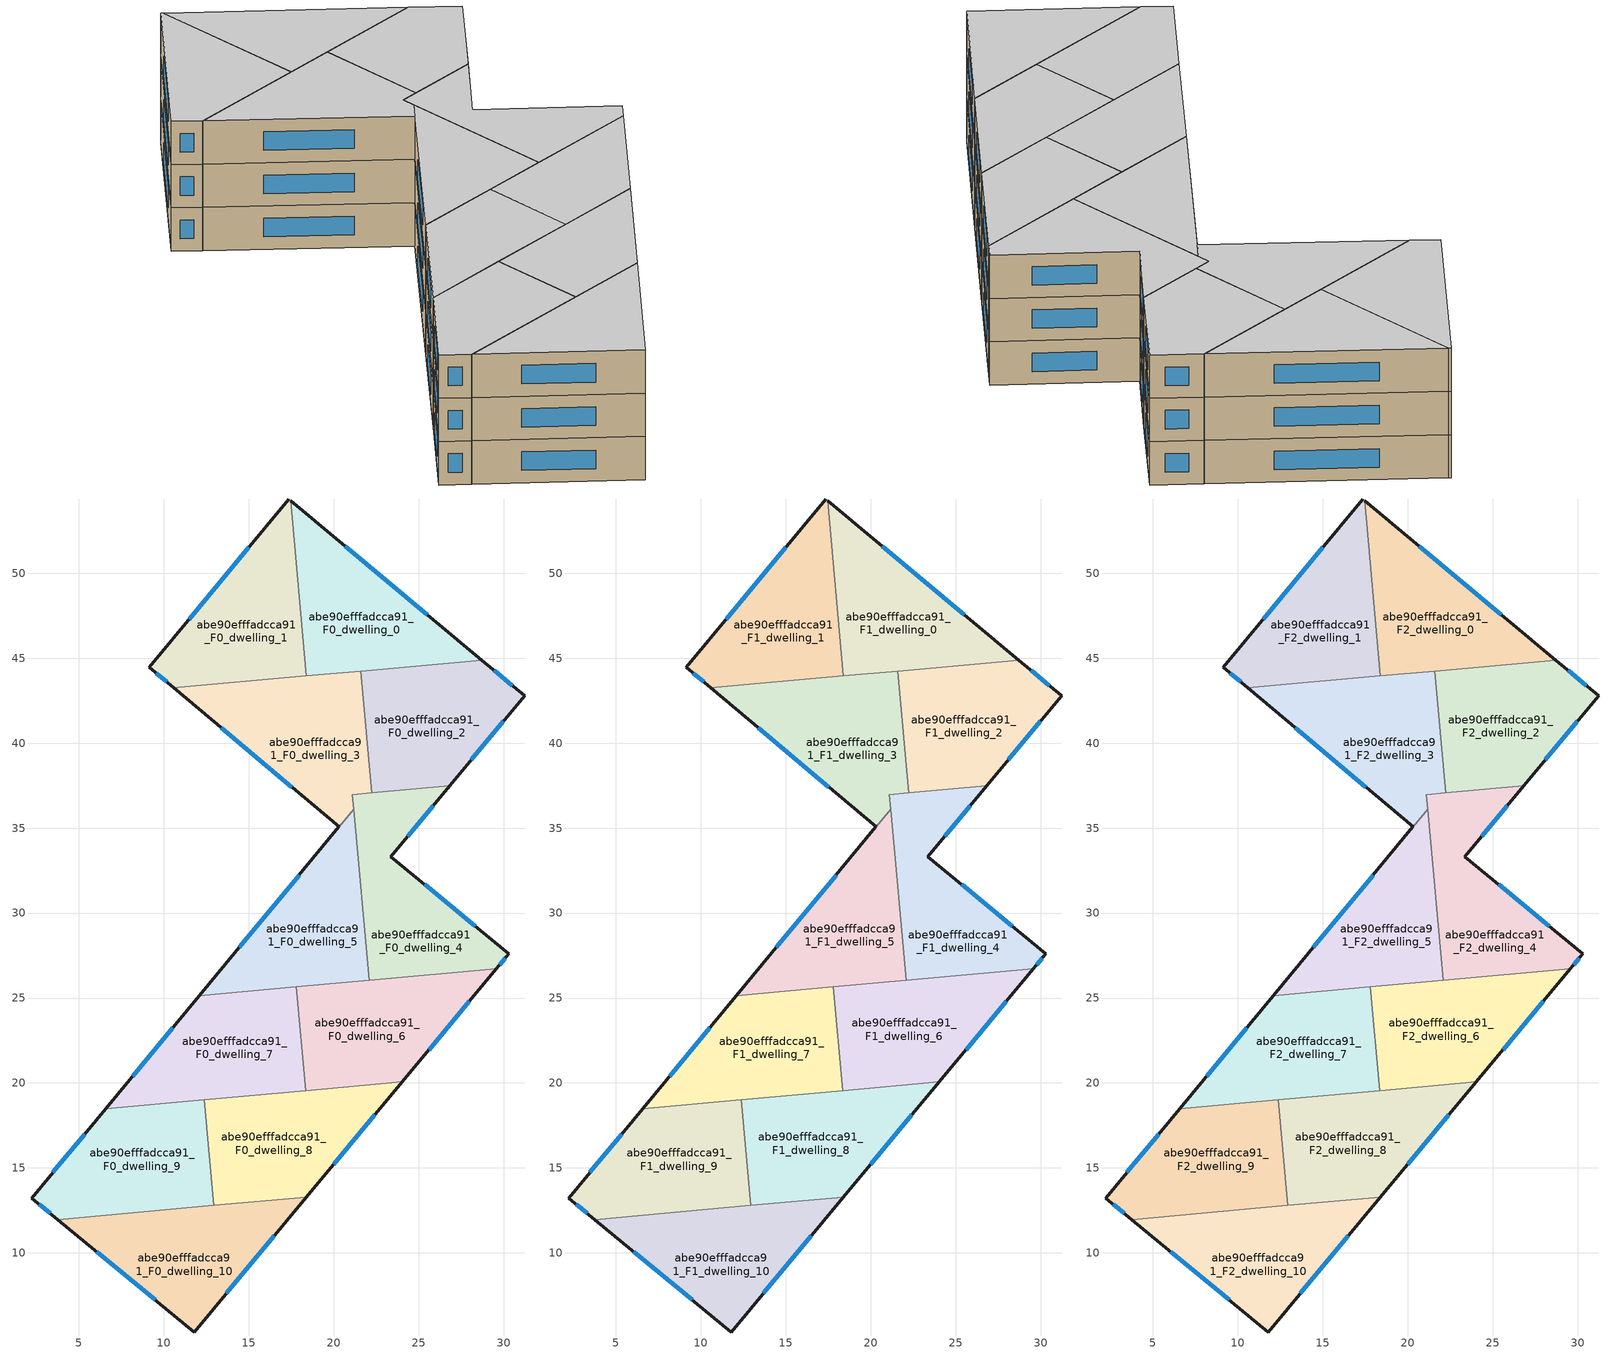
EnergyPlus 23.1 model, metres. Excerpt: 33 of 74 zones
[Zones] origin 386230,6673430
abe90efffadcca91_F0_dwelling_0
 floor ground (EU_floor_Construction): 28.72,44.89 18.39,43.96 17.46,54.28 z0
 wall outside (EU_wall_Construction): 28.72,44.89 17.46,54.28 z0:3
 wall to abe90efffadcca91_F0_dwelling_1 (EU_wall_Construction): 17.46,54.28 18.39,43.96 z0:3
 wall to abe90efffadcca91_F0_dwelling_2 (EU_wall_Construction): 21.58,44.25 28.72,44.89 z0:3
 wall to abe90efffadcca91_F0_dwelling_3 (EU_wall_Construction): 18.39,43.96 21.58,44.25 z0:3
 window (EU_Window_Construction): 25.5,47.57 20.68,51.6 z0.86:2.14
abe90efffadcca91_F0_dwelling_1
 floor ground (EU_floor_Construction): 17.46,54.28 18.39,43.96 10.6,43.25 9.15,44.47 17.35,54.37 z0
 wall outside (EU_wall_Construction): 17.35,54.37 9.15,44.47 10.6,43.25 z0:3
 wall adiabatic (EU_wall_Construction): 17.46,54.28 17.35,54.37 z0:3
 wall to abe90efffadcca91_F0_dwelling_3 (EU_wall_Construction): 10.6,43.25 18.39,43.96 z0:3
 window (EU_Window_Construction): 15,51.54 11.49,47.3 / 9.56,44.13 10.18,43.6 z0.86:2.14
abe90efffadcca91_F0_dwelling_10
 floor ground (EU_floor_Construction): 18.39,13.28 11.78,5.34 3.76,11.96 z0
 wall outside (EU_wall_Construction): 3.76,11.96 11.78,5.34 18.39,13.28 z0:3
 wall to abe90efffadcca91_F0_dwelling_9 (EU_wall_Construction): 12.93,12.79 3.76,11.96 z0:3
 wall to abe90efffadcca91_F0_dwelling_8 (EU_wall_Construction): 18.39,13.28 12.93,12.79 z0:3
 window (EU_Window_Construction): 13.67,7.61 16.5,11.01 / 6.05,10.07 9.49,7.23 z0.86:2.14
abe90efffadcca91_F0_dwelling_2
 floor ground (EU_floor_Construction): 31.24,42.79 26.84,37.5 22.23,37.08 21.58,44.25 28.72,44.89 z0
 wall outside (EU_wall_Construction): 26.84,37.5 31.24,42.79 28.72,44.89 z0:3
 wall to abe90efffadcca91_F0_dwelling_3 (EU_wall_Construction): 21.58,44.25 22.23,37.08 z0:3
 wall to abe90efffadcca91_F0_dwelling_4 (EU_wall_Construction): 22.23,37.08 26.84,37.5 z0:3
 window (EU_Window_Construction): 28.1,39.01 29.98,41.28 / 30.52,43.39 29.44,44.29 z0.86:2.14
abe90efffadcca91_F0_dwelling_3
 floor ground (EU_floor_Construction): 21.58,44.25 22.23,37.08 21.09,36.98 21.17,36.12 20.31,35.08 10.6,43.25 z0
 wall outside (EU_wall_Construction): 10.6,43.25 20.31,35.08 z0:3
 wall to abe90efffadcca91_F0_dwelling_5 (EU_wall_Construction): 20.31,35.08 21.17,36.12 21.09,36.98 z0:3
 wall to abe90efffadcca91_F0_dwelling_4 (EU_wall_Construction): 21.1,36.98 22.23,37.08 z0:3
 window (EU_Window_Construction): 13.37,40.92 17.54,37.42 z0.86:2.14
abe90efffadcca91_F0_dwelling_4
 floor ground (EU_floor_Construction): 26.84,37.5 23.37,33.32 30.3,27.6 29.57,26.72 22.08,26.04 21.1,36.98 z0
 wall outside (EU_wall_Construction): 29.57,26.72 30.3,27.6 23.37,33.32 26.84,37.5 z0:3
 wall to abe90efffadcca91_F0_dwelling_6 (EU_wall_Construction): 22.08,26.04 29.57,26.72 z0:3
 wall to abe90efffadcca91_F0_dwelling_5 (EU_wall_Construction): 21.1,36.98 21.17,36.11 22.08,26.04 z0:3
 window (EU_Window_Construction): 28.32,29.24 25.35,31.69 / 29.78,26.97 30.09,27.35 / 24.36,34.51 25.85,36.3 z0.86:2.14
abe90efffadcca91_F0_dwelling_5
 floor ground (EU_floor_Construction): 21.09,36.98 22.08,26.04 12.08,25.14 21.17,36.12 z0
 wall outside (EU_wall_Construction): 20.31,35.08 12.08,25.14 z0:3
 wall to abe90efffadcca91_F0_dwelling_7 (EU_wall_Construction): 12.08,25.14 17.79,25.65 z0:3
 wall to abe90efffadcca91_F0_dwelling_6 (EU_wall_Construction): 17.79,25.65 22.08,26.04 z0:3
 window (EU_Window_Construction): 17.96,32.24 14.43,27.98 z0.86:2.14
abe90efffadcca91_F0_dwelling_6
 floor ground (EU_floor_Construction): 29.57,26.72 24.03,20.07 18.34,19.55 17.79,25.65 z0
 wall outside (EU_wall_Construction): 24.03,20.07 29.57,26.72 z0:3
 wall to abe90efffadcca91_F0_dwelling_7 (EU_wall_Construction): 17.79,25.65 18.34,19.55 z0:3
 wall to abe90efffadcca91_F0_dwelling_8 (EU_wall_Construction): 18.34,19.55 24.03,20.07 z0:3
 window (EU_Window_Construction): 25.61,21.97 27.99,24.82 z0.86:2.14
abe90efffadcca91_F0_dwelling_7
 floor ground (EU_floor_Construction): 17.79,25.65 18.34,19.55 6.59,18.49 12.08,25.14 z0
 wall outside (EU_wall_Construction): 12.08,25.14 6.59,18.49 z0:3
 wall to abe90efffadcca91_F0_dwelling_9 (EU_wall_Construction): 6.59,18.49 12.37,19.01 z0:3
 wall to abe90efffadcca91_F0_dwelling_8 (EU_wall_Construction): 12.37,19.01 18.34,19.55 z0:3
 window (EU_Window_Construction): 10.51,23.24 8.16,20.39 z0.86:2.14
abe90efffadcca91_F0_dwelling_8
 floor ground (EU_floor_Construction): 24.03,20.07 18.39,13.28 12.93,12.79 12.37,19.01 z0
 wall outside (EU_wall_Construction): 18.39,13.28 24.03,20.07 z0:3
 wall to abe90efffadcca91_F0_dwelling_9 (EU_wall_Construction): 12.37,19.01 12.93,12.79 z0:3
 window (EU_Window_Construction): 20,15.22 22.42,18.13 z0.86:2.14
abe90efffadcca91_F0_dwelling_9
 floor ground (EU_floor_Construction): 12.37,19.01 12.93,12.79 3.76,11.96 2.23,13.23 6.59,18.49 z0
 wall outside (EU_wall_Construction): 6.59,18.49 2.23,13.23 3.76,11.96 z0:3
 window (EU_Window_Construction): 2.67,12.87 3.33,12.32 / 5.34,16.99 3.48,14.73 z0.86:2.14
abe90efffadcca91_F1_dwelling_0
 floor to abe90efffadcca91_F0_dwelling_0 (EU_floor_Construction): 28.72,44.89 18.39,43.96 17.46,54.28 z3
 wall outside (EU_wall_Construction): 28.72,44.89 17.46,54.28 z3:6
 wall to abe90efffadcca91_F1_dwelling_1 (EU_wall_Construction): 17.46,54.28 18.39,43.96 z3:6
 wall to abe90efffadcca91_F1_dwelling_2 (EU_wall_Construction): 21.58,44.25 28.72,44.89 z3:6
 wall to abe90efffadcca91_F1_dwelling_3 (EU_wall_Construction): 18.39,43.96 21.58,44.25 z3:6
 window (EU_Window_Construction): 25.5,47.57 20.68,51.6 z3.86:5.14
abe90efffadcca91_F1_dwelling_1
 floor to abe90efffadcca91_F0_dwelling_1 (EU_floor_Construction): 17.46,54.28 18.39,43.96 10.6,43.25 9.15,44.47 17.35,54.37 z3
 wall outside (EU_wall_Construction): 17.35,54.37 9.15,44.47 10.6,43.25 z3:6
 wall adiabatic (EU_wall_Construction): 17.46,54.28 17.35,54.37 z3:6
 wall to abe90efffadcca91_F1_dwelling_3 (EU_wall_Construction): 10.6,43.25 18.39,43.96 z3:6
 window (EU_Window_Construction): 15,51.54 11.49,47.3 / 9.56,44.13 10.18,43.6 z3.86:5.14
abe90efffadcca91_F1_dwelling_10
 floor to abe90efffadcca91_F0_dwelling_10 (EU_floor_Construction): 18.39,13.28 11.78,5.34 3.76,11.96 z3
 wall outside (EU_wall_Construction): 3.76,11.96 11.78,5.34 18.39,13.28 z3:6
 wall to abe90efffadcca91_F1_dwelling_9 (EU_wall_Construction): 12.93,12.79 3.76,11.96 z3:6
 wall to abe90efffadcca91_F1_dwelling_8 (EU_wall_Construction): 18.39,13.28 12.93,12.79 z3:6
 window (EU_Window_Construction): 13.67,7.61 16.5,11.01 / 6.05,10.07 9.49,7.23 z3.86:5.14
abe90efffadcca91_F1_dwelling_2
 floor to abe90efffadcca91_F0_dwelling_2 (EU_floor_Construction): 31.24,42.79 26.84,37.5 22.23,37.08 21.58,44.25 28.72,44.89 z3
 wall outside (EU_wall_Construction): 26.84,37.5 31.24,42.79 28.72,44.89 z3:6
 wall to abe90efffadcca91_F1_dwelling_3 (EU_wall_Construction): 21.58,44.25 22.23,37.08 z3:6
 wall to abe90efffadcca91_F1_dwelling_4 (EU_wall_Construction): 22.23,37.08 26.84,37.5 z3:6
 window (EU_Window_Construction): 28.1,39.01 29.98,41.28 / 30.52,43.39 29.44,44.29 z3.86:5.14
abe90efffadcca91_F1_dwelling_3
 floor to abe90efffadcca91_F0_dwelling_3 (EU_floor_Construction): 21.58,44.25 22.23,37.08 21.09,36.98 21.17,36.12 20.31,35.08 10.6,43.25 z3
 wall outside (EU_wall_Construction): 10.6,43.25 20.31,35.08 z3:6
 wall to abe90efffadcca91_F1_dwelling_5 (EU_wall_Construction): 20.31,35.08 21.17,36.12 21.09,36.98 z3:6
 wall to abe90efffadcca91_F1_dwelling_4 (EU_wall_Construction): 21.1,36.98 22.23,37.08 z3:6
 window (EU_Window_Construction): 13.37,40.92 17.54,37.42 z3.86:5.14
abe90efffadcca91_F1_dwelling_4
 floor to abe90efffadcca91_F0_dwelling_4 (EU_floor_Construction): 26.84,37.5 23.37,33.32 30.3,27.6 29.57,26.72 22.08,26.04 21.1,36.98 z3
 wall outside (EU_wall_Construction): 29.57,26.72 30.3,27.6 23.37,33.32 26.84,37.5 z3:6
 wall to abe90efffadcca91_F1_dwelling_6 (EU_wall_Construction): 22.08,26.04 29.57,26.72 z3:6
 wall to abe90efffadcca91_F1_dwelling_5 (EU_wall_Construction): 21.1,36.98 21.17,36.11 22.08,26.04 z3:6
 window (EU_Window_Construction): 28.32,29.24 25.35,31.69 / 29.78,26.97 30.09,27.35 / 24.36,34.51 25.85,36.3 z3.86:5.14
abe90efffadcca91_F1_dwelling_5
 floor to abe90efffadcca91_F0_dwelling_5 (EU_floor_Construction): 21.09,36.98 22.08,26.04 12.08,25.14 21.17,36.12 z3
 wall outside (EU_wall_Construction): 20.31,35.08 12.08,25.14 z3:6
 wall to abe90efffadcca91_F1_dwelling_7 (EU_wall_Construction): 12.08,25.14 17.79,25.65 z3:6
 wall to abe90efffadcca91_F1_dwelling_6 (EU_wall_Construction): 17.79,25.65 22.08,26.04 z3:6
 window (EU_Window_Construction): 17.96,32.24 14.43,27.98 z3.86:5.14
abe90efffadcca91_F1_dwelling_6
 floor to abe90efffadcca91_F0_dwelling_6 (EU_floor_Construction): 29.57,26.72 24.03,20.07 18.34,19.55 17.79,25.65 z3
 wall outside (EU_wall_Construction): 24.03,20.07 29.57,26.72 z3:6
 wall to abe90efffadcca91_F1_dwelling_7 (EU_wall_Construction): 17.79,25.65 18.34,19.55 z3:6
 wall to abe90efffadcca91_F1_dwelling_8 (EU_wall_Construction): 18.34,19.55 24.03,20.07 z3:6
 window (EU_Window_Construction): 25.61,21.97 27.99,24.82 z3.86:5.14
abe90efffadcca91_F1_dwelling_7
 floor to abe90efffadcca91_F0_dwelling_7 (EU_floor_Construction): 17.79,25.65 18.34,19.55 6.59,18.49 12.08,25.14 z3
 wall outside (EU_wall_Construction): 12.08,25.14 6.59,18.49 z3:6
 wall to abe90efffadcca91_F1_dwelling_9 (EU_wall_Construction): 6.59,18.49 12.37,19.01 z3:6
 wall to abe90efffadcca91_F1_dwelling_8 (EU_wall_Construction): 12.37,19.01 18.34,19.55 z3:6
 window (EU_Window_Construction): 10.51,23.24 8.16,20.39 z3.86:5.14
abe90efffadcca91_F1_dwelling_8
 floor to abe90efffadcca91_F0_dwelling_8 (EU_floor_Construction): 24.03,20.07 18.39,13.28 12.93,12.79 12.37,19.01 z3
 wall outside (EU_wall_Construction): 18.39,13.28 24.03,20.07 z3:6
 wall to abe90efffadcca91_F1_dwelling_9 (EU_wall_Construction): 12.37,19.01 12.93,12.79 z3:6
 window (EU_Window_Construction): 20,15.22 22.42,18.13 z3.86:5.14
abe90efffadcca91_F1_dwelling_9
 floor to abe90efffadcca91_F0_dwelling_9 (EU_floor_Construction): 12.37,19.01 12.93,12.79 3.76,11.96 2.23,13.23 6.59,18.49 z3
 wall outside (EU_wall_Construction): 6.59,18.49 2.23,13.23 3.76,11.96 z3:6
 window (EU_Window_Construction): 2.67,12.87 3.33,12.32 / 5.34,16.99 3.48,14.73 z3.86:5.14
abe90efffadcca91_F2_dwelling_0
 floor to abe90efffadcca91_F1_dwelling_0 (EU_floor_Construction): 28.72,44.89 18.39,43.96 17.46,54.28 z6
 wall outside (EU_wall_Construction): 28.72,44.89 17.46,54.28 z6:9
 wall to abe90efffadcca91_F2_dwelling_1 (EU_wall_Construction): 17.46,54.28 18.39,43.96 z6:9
 wall to abe90efffadcca91_F2_dwelling_2 (EU_wall_Construction): 21.58,44.25 28.72,44.89 z6:9
 wall to abe90efffadcca91_F2_dwelling_3 (EU_wall_Construction): 18.39,43.96 21.58,44.25 z6:9
 window (EU_Window_Construction): 25.5,47.57 20.68,51.6 z6.86:8.14
 ceiling to abe90efffadcca91_F3_dwelling_0 (EU_floor_Construction): 28.72,44.89 17.46,54.28 18.39,43.96 z9
abe90efffadcca91_F2_dwelling_1
 floor to abe90efffadcca91_F1_dwelling_1 (EU_floor_Construction): 17.46,54.28 18.39,43.96 10.6,43.25 9.15,44.47 17.35,54.37 z6
 wall outside (EU_wall_Construction): 17.35,54.37 9.15,44.47 10.6,43.25 z6:9
 wall adiabatic (EU_wall_Construction): 17.46,54.28 17.35,54.37 z6:9
 wall to abe90efffadcca91_F2_dwelling_3 (EU_wall_Construction): 10.6,43.25 18.39,43.96 z6:9
 window (EU_Window_Construction): 15,51.54 11.49,47.3 / 9.56,44.13 10.18,43.6 z6.86:8.14
 ceiling to abe90efffadcca91_F3_dwelling_1 (EU_floor_Construction): 18.39,43.96 17.46,54.28 17.35,54.37 9.15,44.47 10.6,43.25 z9
abe90efffadcca91_F2_dwelling_10
 floor to abe90efffadcca91_F1_dwelling_10 (EU_floor_Construction): 18.39,13.28 11.78,5.34 3.76,11.96 z6
 wall outside (EU_wall_Construction): 3.76,11.96 11.78,5.34 18.39,13.28 z6:9
 wall to abe90efffadcca91_F2_dwelling_9 (EU_wall_Construction): 12.93,12.79 3.76,11.96 z6:9
 wall to abe90efffadcca91_F2_dwelling_8 (EU_wall_Construction): 18.39,13.28 12.93,12.79 z6:9
 window (EU_Window_Construction): 13.67,7.61 16.5,11.01 / 6.05,10.07 9.49,7.23 z6.86:8.14
 ceiling to abe90efffadcca91_F3_dwelling_10 (EU_floor_Construction): 11.78,5.34 18.39,13.28 3.76,11.96 z9
abe90efffadcca91_F2_dwelling_2
 floor to abe90efffadcca91_F1_dwelling_2 (EU_floor_Construction): 31.24,42.79 26.84,37.5 22.23,37.08 21.58,44.25 28.72,44.89 z6
 wall outside (EU_wall_Construction): 26.84,37.5 31.24,42.79 28.72,44.89 z6:9
 wall to abe90efffadcca91_F2_dwelling_3 (EU_wall_Construction): 21.58,44.25 22.23,37.08 z6:9
 wall to abe90efffadcca91_F2_dwelling_4 (EU_wall_Construction): 22.23,37.08 26.84,37.5 z6:9
 window (EU_Window_Construction): 28.1,39.01 29.98,41.28 / 30.52,43.39 29.44,44.29 z6.86:8.14
 ceiling to abe90efffadcca91_F3_dwelling_2 (EU_floor_Construction): 26.84,37.5 31.24,42.79 28.72,44.89 21.58,44.25 22.23,37.08 z9
abe90efffadcca91_F2_dwelling_3
 floor to abe90efffadcca91_F1_dwelling_3 (EU_floor_Construction): 21.58,44.25 22.23,37.08 21.09,36.98 21.17,36.12 20.31,35.08 10.6,43.25 z6
 wall outside (EU_wall_Construction): 10.6,43.25 20.31,35.08 z6:9
 wall to abe90efffadcca91_F2_dwelling_5 (EU_wall_Construction): 20.31,35.08 21.17,36.12 21.09,36.98 z6:9
 wall to abe90efffadcca91_F2_dwelling_4 (EU_wall_Construction): 21.1,36.98 22.23,37.08 z6:9
 window (EU_Window_Construction): 13.37,40.92 17.54,37.42 z6.86:8.14
 ceiling to abe90efffadcca91_F3_dwelling_3 (EU_floor_Construction): 21.17,36.12 21.09,36.98 22.23,37.08 21.58,44.25 10.6,43.25 20.31,35.08 z9
abe90efffadcca91_F2_dwelling_4
 floor to abe90efffadcca91_F1_dwelling_4 (EU_floor_Construction): 26.84,37.5 23.37,33.32 30.3,27.6 29.57,26.72 22.08,26.04 21.1,36.98 z6
 wall outside (EU_wall_Construction): 29.57,26.72 30.3,27.6 23.37,33.32 26.84,37.5 z6:9
 wall to abe90efffadcca91_F2_dwelling_6 (EU_wall_Construction): 22.08,26.04 29.57,26.72 z6:9
 wall to abe90efffadcca91_F2_dwelling_5 (EU_wall_Construction): 21.1,36.98 21.17,36.11 22.08,26.04 z6:9
 window (EU_Window_Construction): 28.32,29.24 25.35,31.69 / 29.78,26.97 30.09,27.35 / 24.36,34.51 25.85,36.3 z6.86:8.14
 ceiling to abe90efffadcca91_F3_dwelling_4 (EU_floor_Construction): 29.57,26.72 30.3,27.6 23.37,33.32 26.84,37.5 21.1,36.98 22.08,26.04 z9
abe90efffadcca91_F2_dwelling_5
 floor to abe90efffadcca91_F1_dwelling_5 (EU_floor_Construction): 21.09,36.98 22.08,26.04 12.08,25.14 21.17,36.12 z6
 wall outside (EU_wall_Construction): 20.31,35.08 12.08,25.14 z6:9
 wall to abe90efffadcca91_F2_dwelling_7 (EU_wall_Construction): 12.08,25.14 17.79,25.65 z6:9
 wall to abe90efffadcca91_F2_dwelling_6 (EU_wall_Construction): 17.79,25.65 22.08,26.04 z6:9
 window (EU_Window_Construction): 17.96,32.24 14.43,27.98 z6.86:8.14
 ceiling to abe90efffadcca91_F3_dwelling_5 (EU_floor_Construction): 22.08,26.04 21.09,36.98 21.17,36.12 12.08,25.14 z9
abe90efffadcca91_F2_dwelling_6
 floor to abe90efffadcca91_F1_dwelling_6 (EU_floor_Construction): 29.57,26.72 24.03,20.07 18.34,19.55 17.79,25.65 z6
 wall outside (EU_wall_Construction): 24.03,20.07 29.57,26.72 z6:9
 wall to abe90efffadcca91_F2_dwelling_7 (EU_wall_Construction): 17.79,25.65 18.34,19.55 z6:9
 wall to abe90efffadcca91_F2_dwelling_8 (EU_wall_Construction): 18.34,19.55 24.03,20.07 z6:9
 window (EU_Window_Construction): 25.61,21.97 27.99,24.82 z6.86:8.14
 ceiling to abe90efffadcca91_F3_dwelling_6 (EU_floor_Construction): 24.03,20.07 29.57,26.72 17.79,25.65 18.34,19.55 z9
abe90efffadcca91_F2_dwelling_7
 floor to abe90efffadcca91_F1_dwelling_7 (EU_floor_Construction): 17.79,25.65 18.34,19.55 6.59,18.49 12.08,25.14 z6
 wall outside (EU_wall_Construction): 12.08,25.14 6.59,18.49 z6:9
 wall to abe90efffadcca91_F2_dwelling_9 (EU_wall_Construction): 6.59,18.49 12.37,19.01 z6:9
 wall to abe90efffadcca91_F2_dwelling_8 (EU_wall_Construction): 12.37,19.01 18.34,19.55 z6:9
 window (EU_Window_Construction): 10.51,23.24 8.16,20.39 z6.86:8.14
 ceiling to abe90efffadcca91_F3_dwelling_7 (EU_floor_Construction): 18.34,19.55 17.79,25.65 12.08,25.14 6.59,18.49 z9
abe90efffadcca91_F2_dwelling_8
 floor to abe90efffadcca91_F1_dwelling_8 (EU_floor_Construction): 24.03,20.07 18.39,13.28 12.93,12.79 12.37,19.01 z6
 wall outside (EU_wall_Construction): 18.39,13.28 24.03,20.07 z6:9
 wall to abe90efffadcca91_F2_dwelling_9 (EU_wall_Construction): 12.37,19.01 12.93,12.79 z6:9
 window (EU_Window_Construction): 20,15.22 22.42,18.13 z6.86:8.14
 ceiling to abe90efffadcca91_F3_dwelling_8 (EU_floor_Construction): 18.39,13.28 24.03,20.07 12.37,19.01 12.93,12.79 z9
abe90efffadcca91_F2_dwelling_9
 floor to abe90efffadcca91_F1_dwelling_9 (EU_floor_Construction): 12.37,19.01 12.93,12.79 3.76,11.96 2.23,13.23 6.59,18.49 z6
 wall outside (EU_wall_Construction): 6.59,18.49 2.23,13.23 3.76,11.96 z6:9
 window (EU_Window_Construction): 2.67,12.87 3.33,12.32 / 5.34,16.99 3.48,14.73 z6.86:8.14
 ceiling to abe90efffadcca91_F3_dwelling_9 (EU_floor_Construction): 12.93,12.79 12.37,19.01 6.59,18.49 2.23,13.23 3.76,11.96 z9
[Building]
EU S2 Campaign: North Axis=0; Terrain=City; Solar Distribution=FullExterior
[Site:Location]
Helsinki-Vantaa.AP: Latitude=60.317; Longitude=24.963; Time Zone=2; Elevation=54.6
[SizingPeriod:WeatherFileDays]
AnnualSizingPeriod: Begin Month=1; Begin Day of Month=1; End Month=12; End Day of Month=31; Day of Week for Start Day=Monday; Use Weather File Daylight Saving Period=No; Use Weather File Rain and Snow Indicators=No
[MATERIAL]
EU_InternalMass_Material: Roughness=MediumRough; Thickness=0.1; Conductivity=1; Density=1800; Specific Heat=900; Thermal Absorptance=0.9; Solar Absorptance=0.7; Visible Absorptance=0.7
[MATERIAL:NOMASS] Roughness=MediumRough; Thermal Absorptance=0.9; Solar Absorptance=0.7; Visible Absorptance=0.7
Name | Thermal Resistance
EU_wall_NoMass | 1.10183
EU_floor_NoMass | 1.70606
[WINDOWMATERIAL:SIMPLEGLAZINGSYSTEM]
EU_Window_SimpleGlazing: UFactor=3.11035; Solar Heat Gain Coefficient=0.8; Visible Transmittance=0.8
[CONSTRUCTION]
EU_wall_Construction: EU_wall_NoMass
EU_floor_Construction: EU_floor_NoMass
EU_Window_Construction: EU_Window_SimpleGlazing
EU_InternalMass_Construction: EU_InternalMass_Material
[ZONE] Type=1; Multiplier=1; Ceiling Height=autocalculate; Floor Area=autocalculate; Part of Total Floor Area=Yes
Name | Volume
abe90efffadcca91_F0_dwelling_0; abe90efffadcca91_F1_dwelling_0; abe90efffadcca91_F2_dwelling_0 | 161.121
abe90efffadcca91_F0_dwelling_1; abe90efffadcca91_F1_dwelling_1; abe90efffadcca91_F2_dwelling_1 | 161.125
abe90efffadcca91_F0_dwelling_10; abe90efffadcca91_F1_dwelling_10; abe90efffadcca91_F2_dwelling_10 | 161.098
abe90efffadcca91_F0_dwelling_2; abe90efffadcca91_F1_dwelling_2; abe90efffadcca91_F2_dwelling_2 | 161.102
abe90efffadcca91_F0_dwelling_3; abe90efffadcca91_F1_dwelling_3; abe90efffadcca91_F2_dwelling_3 | 169.846
abe90efffadcca91_F0_dwelling_4; abe90efffadcca91_F1_dwelling_4; abe90efffadcca91_F2_dwelling_4 | 161.039
abe90efffadcca91_F0_dwelling_5; abe90efffadcca91_F1_dwelling_5; abe90efffadcca91_F2_dwelling_5 | 152.297
abe90efffadcca91_F0_dwelling_6; abe90efffadcca91_F1_dwelling_6; abe90efffadcca91_F2_dwelling_6 | 161.106
abe90efffadcca91_F0_dwelling_7; abe90efffadcca91_F1_dwelling_7; abe90efffadcca91_F2_dwelling_7 | 161.084
abe90efffadcca91_F0_dwelling_8; abe90efffadcca91_F1_dwelling_8; abe90efffadcca91_F2_dwelling_8 | 161.117
abe90efffadcca91_F0_dwelling_9; abe90efffadcca91_F1_dwelling_9; abe90efffadcca91_F2_dwelling_9 | 161.118
[INTERNALMASS] Construction=EU_InternalMass_Construction
Name | Zone or ZoneList | Surface Area
abe90efffadcca91_F0_dwelling_0_EU_InternalMass | abe90efffadcca91_F0_dwelling_0 | 53.7019
abe90efffadcca91_F0_dwelling_1_EU_InternalMass | abe90efffadcca91_F0_dwelling_1 | 53.7083
abe90efffadcca91_F0_dwelling_2_EU_InternalMass | abe90efffadcca91_F0_dwelling_2 | 53.7026
abe90efffadcca91_F0_dwelling_3_EU_InternalMass | abe90efffadcca91_F0_dwelling_3 | 56.6158
abe90efffadcca91_F0_dwelling_4_EU_InternalMass | abe90efffadcca91_F0_dwelling_4 | 53.6999
abe90efffadcca91_F0_dwelling_5_EU_InternalMass | abe90efffadcca91_F0_dwelling_5 | 50.797
abe90efffadcca91_F0_dwelling_6_EU_InternalMass | abe90efffadcca91_F0_dwelling_6 | 53.7013
abe90efffadcca91_F0_dwelling_7_EU_InternalMass | abe90efffadcca91_F0_dwelling_7 | 53.6972
abe90efffadcca91_F0_dwelling_8_EU_InternalMass | abe90efffadcca91_F0_dwelling_8 | 53.704
abe90efffadcca91_F0_dwelling_9_EU_InternalMass | abe90efffadcca91_F0_dwelling_9 | 53.7053
abe90efffadcca91_F0_dwelling_10_EU_InternalMass | abe90efffadcca91_F0_dwelling_10 | 53.6994
abe90efffadcca91_F1_dwelling_0_EU_InternalMass | abe90efffadcca91_F1_dwelling_0 | 53.7019
abe90efffadcca91_F1_dwelling_1_EU_InternalMass | abe90efffadcca91_F1_dwelling_1 | 53.7083
abe90efffadcca91_F1_dwelling_2_EU_InternalMass | abe90efffadcca91_F1_dwelling_2 | 53.7026
abe90efffadcca91_F1_dwelling_3_EU_InternalMass | abe90efffadcca91_F1_dwelling_3 | 56.6158
abe90efffadcca91_F1_dwelling_4_EU_InternalMass | abe90efffadcca91_F1_dwelling_4 | 53.6999
abe90efffadcca91_F1_dwelling_5_EU_InternalMass | abe90efffadcca91_F1_dwelling_5 | 50.797
abe90efffadcca91_F1_dwelling_6_EU_InternalMass | abe90efffadcca91_F1_dwelling_6 | 53.7013
abe90efffadcca91_F1_dwelling_7_EU_InternalMass | abe90efffadcca91_F1_dwelling_7 | 53.6972
abe90efffadcca91_F1_dwelling_8_EU_InternalMass | abe90efffadcca91_F1_dwelling_8 | 53.704
abe90efffadcca91_F1_dwelling_9_EU_InternalMass | abe90efffadcca91_F1_dwelling_9 | 53.7053
abe90efffadcca91_F1_dwelling_10_EU_InternalMass | abe90efffadcca91_F1_dwelling_10 | 53.6994
abe90efffadcca91_F2_dwelling_0_EU_InternalMass | abe90efffadcca91_F2_dwelling_0 | 53.7019
abe90efffadcca91_F2_dwelling_1_EU_InternalMass | abe90efffadcca91_F2_dwelling_1 | 53.7083
abe90efffadcca91_F2_dwelling_2_EU_InternalMass | abe90efffadcca91_F2_dwelling_2 | 53.7026
abe90efffadcca91_F2_dwelling_3_EU_InternalMass | abe90efffadcca91_F2_dwelling_3 | 56.6158
abe90efffadcca91_F2_dwelling_4_EU_InternalMass | abe90efffadcca91_F2_dwelling_4 | 53.6999
abe90efffadcca91_F2_dwelling_5_EU_InternalMass | abe90efffadcca91_F2_dwelling_5 | 50.797
abe90efffadcca91_F2_dwelling_6_EU_InternalMass | abe90efffadcca91_F2_dwelling_6 | 53.7013
abe90efffadcca91_F2_dwelling_7_EU_InternalMass | abe90efffadcca91_F2_dwelling_7 | 53.6972
abe90efffadcca91_F2_dwelling_8_EU_InternalMass | abe90efffadcca91_F2_dwelling_8 | 53.704
abe90efffadcca91_F2_dwelling_9_EU_InternalMass | abe90efffadcca91_F2_dwelling_9 | 53.7053
abe90efffadcca91_F2_dwelling_10_EU_InternalMass | abe90efffadcca91_F2_dwelling_10 | 53.6994
[OTHEREQUIPMENT] Fuel Type=Electricity; Design Level Calculation Method=Watts/Area; Power per Zone Floor Area=1; Fraction Latent=0; Fraction Radiant=0; Fraction Lost=0; Carbon Dioxide Generation Rate=0; EndUse Subcategory=EU_Step8_InternalGains
Name | Zone or ZoneList or Space or SpaceList | Schedule
EU_Step8_InternalGain_abe90efffadcca91_F0_dwelling_0_f000 | abe90efffadcca91_F0_dwelling_0 | EU_Step8_GainSchedule_abe90efffadcca91_F0_dwelling_0_f000
EU_Step8_InternalGain_abe90efffadcca91_F0_dwelling_1_f000 | abe90efffadcca91_F0_dwelling_1 | EU_Step8_GainSchedule_abe90efffadcca91_F0_dwelling_1_f000
EU_Step8_InternalGain_abe90efffadcca91_F0_dwelling_2_f000 | abe90efffadcca91_F0_dwelling_2 | EU_Step8_GainSchedule_abe90efffadcca91_F0_dwelling_2_f000
EU_Step8_InternalGain_abe90efffadcca91_F0_dwelling_3_f000 | abe90efffadcca91_F0_dwelling_3 | EU_Step8_GainSchedule_abe90efffadcca91_F0_dwelling_3_f000
EU_Step8_InternalGain_abe90efffadcca91_F0_dwelling_4_f000 | abe90efffadcca91_F0_dwelling_4 | EU_Step8_GainSchedule_abe90efffadcca91_F0_dwelling_4_f000
EU_Step8_InternalGain_abe90efffadcca91_F0_dwelling_5_f000 | abe90efffadcca91_F0_dwelling_5 | EU_Step8_GainSchedule_abe90efffadcca91_F0_dwelling_5_f000
EU_Step8_InternalGain_abe90efffadcca91_F0_dwelling_6_f000 | abe90efffadcca91_F0_dwelling_6 | EU_Step8_GainSchedule_abe90efffadcca91_F0_dwelling_6_f000
EU_Step8_InternalGain_abe90efffadcca91_F0_dwelling_7_f000 | abe90efffadcca91_F0_dwelling_7 | EU_Step8_GainSchedule_abe90efffadcca91_F0_dwelling_7_f000
EU_Step8_InternalGain_abe90efffadcca91_F0_dwelling_8_f000 | abe90efffadcca91_F0_dwelling_8 | EU_Step8_GainSchedule_abe90efffadcca91_F0_dwelling_8_f000
EU_Step8_InternalGain_abe90efffadcca91_F0_dwelling_9_f000 | abe90efffadcca91_F0_dwelling_9 | EU_Step8_GainSchedule_abe90efffadcca91_F0_dwelling_9_f000
EU_Step8_InternalGain_abe90efffadcca91_F0_dwelling_10_f000 | abe90efffadcca91_F0_dwelling_10 | EU_Step8_GainSchedule_abe90efffadcca91_F0_dwelling_10_f000
EU_Step8_InternalGain_abe90efffadcca91_F1_dwelling_0_f000 | abe90efffadcca91_F1_dwelling_0 | EU_Step8_GainSchedule_abe90efffadcca91_F1_dwelling_0_f000
EU_Step8_InternalGain_abe90efffadcca91_F1_dwelling_1_f000 | abe90efffadcca91_F1_dwelling_1 | EU_Step8_GainSchedule_abe90efffadcca91_F1_dwelling_1_f000
EU_Step8_InternalGain_abe90efffadcca91_F1_dwelling_2_f000 | abe90efffadcca91_F1_dwelling_2 | EU_Step8_GainSchedule_abe90efffadcca91_F1_dwelling_2_f000
EU_Step8_InternalGain_abe90efffadcca91_F1_dwelling_3_f000 | abe90efffadcca91_F1_dwelling_3 | EU_Step8_GainSchedule_abe90efffadcca91_F1_dwelling_3_f000
EU_Step8_InternalGain_abe90efffadcca91_F1_dwelling_4_f000 | abe90efffadcca91_F1_dwelling_4 | EU_Step8_GainSchedule_abe90efffadcca91_F1_dwelling_4_f000
EU_Step8_InternalGain_abe90efffadcca91_F1_dwelling_5_f000 | abe90efffadcca91_F1_dwelling_5 | EU_Step8_GainSchedule_abe90efffadcca91_F1_dwelling_5_f000
EU_Step8_InternalGain_abe90efffadcca91_F1_dwelling_6_f000 | abe90efffadcca91_F1_dwelling_6 | EU_Step8_GainSchedule_abe90efffadcca91_F1_dwelling_6_f000
EU_Step8_InternalGain_abe90efffadcca91_F1_dwelling_7_f000 | abe90efffadcca91_F1_dwelling_7 | EU_Step8_GainSchedule_abe90efffadcca91_F1_dwelling_7_f000
EU_Step8_InternalGain_abe90efffadcca91_F1_dwelling_8_f000 | abe90efffadcca91_F1_dwelling_8 | EU_Step8_GainSchedule_abe90efffadcca91_F1_dwelling_8_f000
EU_Step8_InternalGain_abe90efffadcca91_F1_dwelling_9_f000 | abe90efffadcca91_F1_dwelling_9 | EU_Step8_GainSchedule_abe90efffadcca91_F1_dwelling_9_f000
EU_Step8_InternalGain_abe90efffadcca91_F1_dwelling_10_f000 | abe90efffadcca91_F1_dwelling_10 | EU_Step8_GainSchedule_abe90efffadcca91_F1_dwelling_10_f000
EU_Step8_InternalGain_abe90efffadcca91_F2_dwelling_0_f000 | abe90efffadcca91_F2_dwelling_0 | EU_Step8_GainSchedule_abe90efffadcca91_F2_dwelling_0_f000
EU_Step8_InternalGain_abe90efffadcca91_F2_dwelling_1_f000 | abe90efffadcca91_F2_dwelling_1 | EU_Step8_GainSchedule_abe90efffadcca91_F2_dwelling_1_f000
EU_Step8_InternalGain_abe90efffadcca91_F2_dwelling_2_f000 | abe90efffadcca91_F2_dwelling_2 | EU_Step8_GainSchedule_abe90efffadcca91_F2_dwelling_2_f000
EU_Step8_InternalGain_abe90efffadcca91_F2_dwelling_3_f000 | abe90efffadcca91_F2_dwelling_3 | EU_Step8_GainSchedule_abe90efffadcca91_F2_dwelling_3_f000
EU_Step8_InternalGain_abe90efffadcca91_F2_dwelling_4_f000 | abe90efffadcca91_F2_dwelling_4 | EU_Step8_GainSchedule_abe90efffadcca91_F2_dwelling_4_f000
EU_Step8_InternalGain_abe90efffadcca91_F2_dwelling_5_f000 | abe90efffadcca91_F2_dwelling_5 | EU_Step8_GainSchedule_abe90efffadcca91_F2_dwelling_5_f000
EU_Step8_InternalGain_abe90efffadcca91_F2_dwelling_6_f000 | abe90efffadcca91_F2_dwelling_6 | EU_Step8_GainSchedule_abe90efffadcca91_F2_dwelling_6_f000
EU_Step8_InternalGain_abe90efffadcca91_F2_dwelling_7_f000 | abe90efffadcca91_F2_dwelling_7 | EU_Step8_GainSchedule_abe90efffadcca91_F2_dwelling_7_f000
EU_Step8_InternalGain_abe90efffadcca91_F2_dwelling_8_f000 | abe90efffadcca91_F2_dwelling_8 | EU_Step8_GainSchedule_abe90efffadcca91_F2_dwelling_8_f000
EU_Step8_InternalGain_abe90efffadcca91_F2_dwelling_9_f000 | abe90efffadcca91_F2_dwelling_9 | EU_Step8_GainSchedule_abe90efffadcca91_F2_dwelling_9_f000
EU_Step8_InternalGain_abe90efffadcca91_F2_dwelling_10_f000 | abe90efffadcca91_F2_dwelling_10 | EU_Step8_GainSchedule_abe90efffadcca91_F2_dwelling_10_f000
[ZONEVENTILATION:DESIGNFLOWRATE] Schedule=EU_AlwaysOn; Design Flow Rate Calculation Method=AirChanges/Hour; Air Changes per Hour=0.756316; Ventilation Type=Natural; Fan Pressure Rise=0; Fan Total Efficiency=1; Constant Term Coefficient=1; Temperature Term Coefficient=0; Velocity Term Coefficient=0; Velocity Squared Term Coefficient=0; Minimum Indoor Temperature=-100; Maximum Indoor Temperature=100; Delta Temperature=-100; Minimum Outdoor Temperature=-100; Maximum Outdoor Temperature=100; Maximum Wind Speed=40
Name | Zone or ZoneList or Space or SpaceList
EU_ConstantAir_abe90efffadcca91_F0_dwelling_0 | abe90efffadcca91_F0_dwelling_0
EU_ConstantAir_abe90efffadcca91_F0_dwelling_1 | abe90efffadcca91_F0_dwelling_1
EU_ConstantAir_abe90efffadcca91_F0_dwelling_2 | abe90efffadcca91_F0_dwelling_2
EU_ConstantAir_abe90efffadcca91_F0_dwelling_3 | abe90efffadcca91_F0_dwelling_3
EU_ConstantAir_abe90efffadcca91_F0_dwelling_4 | abe90efffadcca91_F0_dwelling_4
EU_ConstantAir_abe90efffadcca91_F0_dwelling_5 | abe90efffadcca91_F0_dwelling_5
EU_ConstantAir_abe90efffadcca91_F0_dwelling_6 | abe90efffadcca91_F0_dwelling_6
EU_ConstantAir_abe90efffadcca91_F0_dwelling_7 | abe90efffadcca91_F0_dwelling_7
EU_ConstantAir_abe90efffadcca91_F0_dwelling_8 | abe90efffadcca91_F0_dwelling_8
EU_ConstantAir_abe90efffadcca91_F0_dwelling_9 | abe90efffadcca91_F0_dwelling_9
EU_ConstantAir_abe90efffadcca91_F0_dwelling_10 | abe90efffadcca91_F0_dwelling_10
EU_ConstantAir_abe90efffadcca91_F1_dwelling_0 | abe90efffadcca91_F1_dwelling_0
EU_ConstantAir_abe90efffadcca91_F1_dwelling_1 | abe90efffadcca91_F1_dwelling_1
EU_ConstantAir_abe90efffadcca91_F1_dwelling_2 | abe90efffadcca91_F1_dwelling_2
EU_ConstantAir_abe90efffadcca91_F1_dwelling_3 | abe90efffadcca91_F1_dwelling_3
EU_ConstantAir_abe90efffadcca91_F1_dwelling_4 | abe90efffadcca91_F1_dwelling_4
EU_ConstantAir_abe90efffadcca91_F1_dwelling_5 | abe90efffadcca91_F1_dwelling_5
EU_ConstantAir_abe90efffadcca91_F1_dwelling_6 | abe90efffadcca91_F1_dwelling_6
EU_ConstantAir_abe90efffadcca91_F1_dwelling_7 | abe90efffadcca91_F1_dwelling_7
EU_ConstantAir_abe90efffadcca91_F1_dwelling_8 | abe90efffadcca91_F1_dwelling_8
EU_ConstantAir_abe90efffadcca91_F1_dwelling_9 | abe90efffadcca91_F1_dwelling_9
EU_ConstantAir_abe90efffadcca91_F1_dwelling_10 | abe90efffadcca91_F1_dwelling_10
EU_ConstantAir_abe90efffadcca91_F2_dwelling_0 | abe90efffadcca91_F2_dwelling_0
EU_ConstantAir_abe90efffadcca91_F2_dwelling_1 | abe90efffadcca91_F2_dwelling_1
EU_ConstantAir_abe90efffadcca91_F2_dwelling_2 | abe90efffadcca91_F2_dwelling_2
EU_ConstantAir_abe90efffadcca91_F2_dwelling_3 | abe90efffadcca91_F2_dwelling_3
EU_ConstantAir_abe90efffadcca91_F2_dwelling_4 | abe90efffadcca91_F2_dwelling_4
EU_ConstantAir_abe90efffadcca91_F2_dwelling_5 | abe90efffadcca91_F2_dwelling_5
EU_ConstantAir_abe90efffadcca91_F2_dwelling_6 | abe90efffadcca91_F2_dwelling_6
EU_ConstantAir_abe90efffadcca91_F2_dwelling_7 | abe90efffadcca91_F2_dwelling_7
EU_ConstantAir_abe90efffadcca91_F2_dwelling_8 | abe90efffadcca91_F2_dwelling_8
EU_ConstantAir_abe90efffadcca91_F2_dwelling_9 | abe90efffadcca91_F2_dwelling_9
EU_ConstantAir_abe90efffadcca91_F2_dwelling_10 | abe90efffadcca91_F2_dwelling_10
[HVACTEMPLATE:THERMOSTAT] Constant Heating Setpoint=20; Constant Cooling Setpoint=50
EU_HeatOnly_abe90efffadcca91_F0_dwelling_0; EU_HeatOnly_abe90efffadcca91_F0_dwelling_1; EU_HeatOnly_abe90efffadcca91_F0_dwelling_2; EU_HeatOnly_abe90efffadcca91_F0_dwelling_3; EU_HeatOnly_abe90efffadcca91_F0_dwelling_4; EU_HeatOnly_abe90efffadcca91_F0_dwelling_5; EU_HeatOnly_abe90efffadcca91_F0_dwelling_6; EU_HeatOnly_abe90efffadcca91_F0_dwelling_7; EU_HeatOnly_abe90efffadcca91_F0_dwelling_8; EU_HeatOnly_abe90efffadcca91_F0_dwelling_9; EU_HeatOnly_abe90efffadcca91_F0_dwelling_10; EU_HeatOnly_abe90efffadcca91_F1_dwelling_0; EU_HeatOnly_abe90efffadcca91_F1_dwelling_1; EU_HeatOnly_abe90efffadcca91_F1_dwelling_2; EU_HeatOnly_abe90efffadcca91_F1_dwelling_3; EU_HeatOnly_abe90efffadcca91_F1_dwelling_4; EU_HeatOnly_abe90efffadcca91_F1_dwelling_5; EU_HeatOnly_abe90efffadcca91_F1_dwelling_6; EU_HeatOnly_abe90efffadcca91_F1_dwelling_7; EU_HeatOnly_abe90efffadcca91_F1_dwelling_8; EU_HeatOnly_abe90efffadcca91_F1_dwelling_9; EU_HeatOnly_abe90efffadcca91_F1_dwelling_10; EU_HeatOnly_abe90efffadcca91_F2_dwelling_0; EU_HeatOnly_abe90efffadcca91_F2_dwelling_1; EU_HeatOnly_abe90efffadcca91_F2_dwelling_2; EU_HeatOnly_abe90efffadcca91_F2_dwelling_3; EU_HeatOnly_abe90efffadcca91_F2_dwelling_4; EU_HeatOnly_abe90efffadcca91_F2_dwelling_5; EU_HeatOnly_abe90efffadcca91_F2_dwelling_6; EU_HeatOnly_abe90efffadcca91_F2_dwelling_7; EU_HeatOnly_abe90efffadcca91_F2_dwelling_8; EU_HeatOnly_abe90efffadcca91_F2_dwelling_9; EU_HeatOnly_abe90efffadcca91_F2_dwelling_10; EU_HeatOnly_abe90efffadcca91_F3_dwelling_0; EU_HeatOnly_abe90efffadcca91_F3_dwelling_1; EU_HeatOnly_abe90efffadcca91_F3_dwelling_2; EU_HeatOnly_abe90efffadcca91_F3_dwelling_3; EU_HeatOnly_abe90efffadcca91_F3_dwelling_4; EU_HeatOnly_abe90efffadcca91_F3_dwelling_5; EU_HeatOnly_abe90efffadcca91_F3_dwelling_6; EU_HeatOnly_abe90efffadcca91_F3_dwelling_7; EU_HeatOnly_abe90efffadcca91_F3_dwelling_8; EU_HeatOnly_abe90efffadcca91_F3_dwelling_9; EU_HeatOnly_abe90efffadcca91_F3_dwelling_10; EU_HeatOnly_abe90efffadcca91_F4_dwelling_0; EU_HeatOnly_abe90efffadcca91_F4_dwelling_1; EU_HeatOnly_abe90efffadcca91_F4_dwelling_2; EU_HeatOnly_abe90efffadcca91_F4_dwelling_3; EU_HeatOnly_abe90efffadcca91_F4_dwelling_4; EU_HeatOnly_abe90efffadcca91_F4_dwelling_5; EU_HeatOnly_abe90efffadcca91_F4_dwelling_6; EU_HeatOnly_abe90efffadcca91_F4_dwelling_7; EU_HeatOnly_abe90efffadcca91_F4_dwelling_8; EU_HeatOnly_abe90efffadcca91_F4_dwelling_9; EU_HeatOnly_abe90efffadcca91_F5_dwelling_0; EU_HeatOnly_abe90efffadcca91_F5_dwelling_1; EU_HeatOnly_abe90efffadcca91_F5_dwelling_2; EU_HeatOnly_abe90efffadcca91_F5_dwelling_3; EU_HeatOnly_abe90efffadcca91_F5_dwelling_4; EU_HeatOnly_abe90efffadcca91_F5_dwelling_5; EU_HeatOnly_abe90efffadcca91_F5_dwelling_6; EU_HeatOnly_abe90efffadcca91_F5_dwelling_7; EU_HeatOnly_abe90efffadcca91_F5_dwelling_8; EU_HeatOnly_abe90efffadcca91_F5_dwelling_9; EU_HeatOnly_abe90efffadcca91_F6_dwelling_0; EU_HeatOnly_abe90efffadcca91_F6_dwelling_1; EU_HeatOnly_abe90efffadcca91_F6_dwelling_2; EU_HeatOnly_abe90efffadcca91_F6_dwelling_3; EU_HeatOnly_abe90efffadcca91_F6_dwelling_4; EU_HeatOnly_abe90efffadcca91_F6_dwelling_5; EU_HeatOnly_abe90efffadcca91_F6_dwelling_6; EU_HeatOnly_abe90efffadcca91_F6_dwelling_7; EU_HeatOnly_abe90efffadcca91_F6_dwelling_8; EU_HeatOnly_abe90efffadcca91_F6_dwelling_9
[HVACTEMPLATE:ZONE:IDEALLOADSAIRSYSTEM] System Availability Schedule=EU_AlwaysOn; Maximum Heating Supply Air Temperature=50; Minimum Cooling Supply Air Temperature=13; Maximum Heating Supply Air Humidity Ratio=0.0156; Minimum Cooling Supply Air Humidity Ratio=0.0077; Heating Limit=NoLimit; Cooling Limit=NoLimit; Heating Availability Schedule=EU_AlwaysOn; Cooling Availability Schedule=EU_CoolingOff; Dehumidification Control Type=ConstantSensibleHeatRatio; Cooling Sensible Heat Ratio=0.7; Dehumidification Setpoint=60; Humidification Control Type=None; Humidification Setpoint=30; Outdoor Air Method=None; Outdoor Air Flow Rate per Person=0.00944; Outdoor Air Flow Rate per Zone Floor Area=0; Outdoor Air Flow Rate per Zone=0; Demand Controlled Ventilation Type=None; Outdoor Air Economizer Type=NoEconomizer; Heat Recovery Type=None; Sensible Heat Recovery Effectiveness=0.7; Latent Heat Recovery Effectiveness=0.65
Name | Template Thermostat
abe90efffadcca91_F0_dwelling_0 | EU_HeatOnly_abe90efffadcca91_F0_dwelling_0
abe90efffadcca91_F0_dwelling_1 | EU_HeatOnly_abe90efffadcca91_F0_dwelling_1
abe90efffadcca91_F0_dwelling_2 | EU_HeatOnly_abe90efffadcca91_F0_dwelling_2
abe90efffadcca91_F0_dwelling_3 | EU_HeatOnly_abe90efffadcca91_F0_dwelling_3
abe90efffadcca91_F0_dwelling_4 | EU_HeatOnly_abe90efffadcca91_F0_dwelling_4
abe90efffadcca91_F0_dwelling_5 | EU_HeatOnly_abe90efffadcca91_F0_dwelling_5
abe90efffadcca91_F0_dwelling_6 | EU_HeatOnly_abe90efffadcca91_F0_dwelling_6
abe90efffadcca91_F0_dwelling_7 | EU_HeatOnly_abe90efffadcca91_F0_dwelling_7
abe90efffadcca91_F0_dwelling_8 | EU_HeatOnly_abe90efffadcca91_F0_dwelling_8
abe90efffadcca91_F0_dwelling_9 | EU_HeatOnly_abe90efffadcca91_F0_dwelling_9
abe90efffadcca91_F0_dwelling_10 | EU_HeatOnly_abe90efffadcca91_F0_dwelling_10
abe90efffadcca91_F1_dwelling_0 | EU_HeatOnly_abe90efffadcca91_F1_dwelling_0
abe90efffadcca91_F1_dwelling_1 | EU_HeatOnly_abe90efffadcca91_F1_dwelling_1
abe90efffadcca91_F1_dwelling_2 | EU_HeatOnly_abe90efffadcca91_F1_dwelling_2
abe90efffadcca91_F1_dwelling_3 | EU_HeatOnly_abe90efffadcca91_F1_dwelling_3
abe90efffadcca91_F1_dwelling_4 | EU_HeatOnly_abe90efffadcca91_F1_dwelling_4
abe90efffadcca91_F1_dwelling_5 | EU_HeatOnly_abe90efffadcca91_F1_dwelling_5
abe90efffadcca91_F1_dwelling_6 | EU_HeatOnly_abe90efffadcca91_F1_dwelling_6
abe90efffadcca91_F1_dwelling_7 | EU_HeatOnly_abe90efffadcca91_F1_dwelling_7
abe90efffadcca91_F1_dwelling_8 | EU_HeatOnly_abe90efffadcca91_F1_dwelling_8
abe90efffadcca91_F1_dwelling_9 | EU_HeatOnly_abe90efffadcca91_F1_dwelling_9
abe90efffadcca91_F1_dwelling_10 | EU_HeatOnly_abe90efffadcca91_F1_dwelling_10
abe90efffadcca91_F2_dwelling_0 | EU_HeatOnly_abe90efffadcca91_F2_dwelling_0
abe90efffadcca91_F2_dwelling_1 | EU_HeatOnly_abe90efffadcca91_F2_dwelling_1
abe90efffadcca91_F2_dwelling_2 | EU_HeatOnly_abe90efffadcca91_F2_dwelling_2
abe90efffadcca91_F2_dwelling_3 | EU_HeatOnly_abe90efffadcca91_F2_dwelling_3
abe90efffadcca91_F2_dwelling_4 | EU_HeatOnly_abe90efffadcca91_F2_dwelling_4
abe90efffadcca91_F2_dwelling_5 | EU_HeatOnly_abe90efffadcca91_F2_dwelling_5
abe90efffadcca91_F2_dwelling_6 | EU_HeatOnly_abe90efffadcca91_F2_dwelling_6
abe90efffadcca91_F2_dwelling_7 | EU_HeatOnly_abe90efffadcca91_F2_dwelling_7
abe90efffadcca91_F2_dwelling_8 | EU_HeatOnly_abe90efffadcca91_F2_dwelling_8
abe90efffadcca91_F2_dwelling_9 | EU_HeatOnly_abe90efffadcca91_F2_dwelling_9
abe90efffadcca91_F2_dwelling_10 | EU_HeatOnly_abe90efffadcca91_F2_dwelling_10
[SIZING:ZONE] Zone Cooling Design Supply Air Temperature Input Method=SupplyAirTemperature; Zone Cooling Design Supply Air Temperature=13; Zone Heating Design Supply Air Temperature Input Method=SupplyAirTemperature; Zone Heating Design Supply Air Temperature=50; Zone Cooling Design Supply Air Humidity Ratio=0.008; Zone Heating Design Supply Air Humidity Ratio=0.008; Cooling Design Air Flow Method=DesignDay; Cooling Design Air Flow Rate=0; Cooling Minimum Air Flow per Zone Floor Area=0.000762; Cooling Minimum Air Flow=0; Cooling Minimum Air Flow Fraction=0.2; Heating Design Air Flow Method=DesignDay; Heating Design Air Flow Rate=0; Heating Maximum Air Flow per Zone Floor Area=0.002032; Heating Maximum Air Flow=0.141576; Heating Maximum Air Flow Fraction=0.3; Account for Dedicated Outdoor Air System=No; Dedicated Outdoor Air System Control Strategy=NeutralSupplyAir; Dedicated Outdoor Air Low Setpoint Temperature for Design=autosize; Dedicated Outdoor Air High Setpoint Temperature for Design=autosize; Zone Load Sizing Method=Sensible Load Only No Latent Load; Zone Latent Cooling Design Supply Air Humidity Ratio Input Method=HumidityRatioDifference; Zone Cooling Design Supply Air Humidity Ratio Difference=0.005; Zone Latent Heating Design Supply Air Humidity Ratio Input Method=HumidityRatioDifference; Zone Humidification Design Supply Air Humidity Ratio Difference=0.005
abe90efffadcca91_F0_dwelling_0; abe90efffadcca91_F0_dwelling_1; abe90efffadcca91_F0_dwelling_2; abe90efffadcca91_F0_dwelling_3; abe90efffadcca91_F0_dwelling_4; abe90efffadcca91_F0_dwelling_5; abe90efffadcca91_F0_dwelling_6; abe90efffadcca91_F0_dwelling_7; abe90efffadcca91_F0_dwelling_8; abe90efffadcca91_F0_dwelling_9; abe90efffadcca91_F0_dwelling_10; abe90efffadcca91_F1_dwelling_0; abe90efffadcca91_F1_dwelling_1; abe90efffadcca91_F1_dwelling_2; abe90efffadcca91_F1_dwelling_3; abe90efffadcca91_F1_dwelling_4; abe90efffadcca91_F1_dwelling_5; abe90efffadcca91_F1_dwelling_6; abe90efffadcca91_F1_dwelling_7; abe90efffadcca91_F1_dwelling_8; abe90efffadcca91_F1_dwelling_9; abe90efffadcca91_F1_dwelling_10; abe90efffadcca91_F2_dwelling_0; abe90efffadcca91_F2_dwelling_1; abe90efffadcca91_F2_dwelling_2; abe90efffadcca91_F2_dwelling_3; abe90efffadcca91_F2_dwelling_4; abe90efffadcca91_F2_dwelling_5; abe90efffadcca91_F2_dwelling_6; abe90efffadcca91_F2_dwelling_7; abe90efffadcca91_F2_dwelling_8; abe90efffadcca91_F2_dwelling_9; abe90efffadcca91_F2_dwelling_10
[SCHEDULE:CONSTANT]
Name | Hourly Value
EU_AlwaysOn | 1
EU_CoolingOff | 0
[SCHEDULE:FILE] Column Number=1; Rows to Skip at Top=0; Number of Hours of Data=8760; Column Separator=Comma; Interpolate to Timestep=No; Minutes per Item=60; Adjust Schedule for Daylight Savings=Yes
Name | File
EU_Step8_GainSchedule_abe90efffadcca91_F0_dwelling_0_f000 | ../../schedules/abe90efffadcca91/abe90efffadcca91_F0_dwelling_0_f000_gain.csv
EU_Step8_GainSchedule_abe90efffadcca91_F0_dwelling_1_f000 | ../../schedules/abe90efffadcca91/abe90efffadcca91_F0_dwelling_1_f000_gain.csv
EU_Step8_GainSchedule_abe90efffadcca91_F0_dwelling_2_f000 | ../../schedules/abe90efffadcca91/abe90efffadcca91_F0_dwelling_2_f000_gain.csv
EU_Step8_GainSchedule_abe90efffadcca91_F0_dwelling_3_f000 | ../../schedules/abe90efffadcca91/abe90efffadcca91_F0_dwelling_3_f000_gain.csv
EU_Step8_GainSchedule_abe90efffadcca91_F0_dwelling_4_f000 | ../../schedules/abe90efffadcca91/abe90efffadcca91_F0_dwelling_4_f000_gain.csv
EU_Step8_GainSchedule_abe90efffadcca91_F0_dwelling_5_f000 | ../../schedules/abe90efffadcca91/abe90efffadcca91_F0_dwelling_5_f000_gain.csv
EU_Step8_GainSchedule_abe90efffadcca91_F0_dwelling_6_f000 | ../../schedules/abe90efffadcca91/abe90efffadcca91_F0_dwelling_6_f000_gain.csv
EU_Step8_GainSchedule_abe90efffadcca91_F0_dwelling_7_f000 | ../../schedules/abe90efffadcca91/abe90efffadcca91_F0_dwelling_7_f000_gain.csv
EU_Step8_GainSchedule_abe90efffadcca91_F0_dwelling_8_f000 | ../../schedules/abe90efffadcca91/abe90efffadcca91_F0_dwelling_8_f000_gain.csv
EU_Step8_GainSchedule_abe90efffadcca91_F0_dwelling_9_f000 | ../../schedules/abe90efffadcca91/abe90efffadcca91_F0_dwelling_9_f000_gain.csv
EU_Step8_GainSchedule_abe90efffadcca91_F0_dwelling_10_f000 | ../../schedules/abe90efffadcca91/abe90efffadcca91_F0_dwelling_10_f000_gain.csv
EU_Step8_GainSchedule_abe90efffadcca91_F1_dwelling_0_f000 | ../../schedules/abe90efffadcca91/abe90efffadcca91_F1_dwelling_0_f000_gain.csv
EU_Step8_GainSchedule_abe90efffadcca91_F1_dwelling_1_f000 | ../../schedules/abe90efffadcca91/abe90efffadcca91_F1_dwelling_1_f000_gain.csv
EU_Step8_GainSchedule_abe90efffadcca91_F1_dwelling_2_f000 | ../../schedules/abe90efffadcca91/abe90efffadcca91_F1_dwelling_2_f000_gain.csv
EU_Step8_GainSchedule_abe90efffadcca91_F1_dwelling_3_f000 | ../../schedules/abe90efffadcca91/abe90efffadcca91_F1_dwelling_3_f000_gain.csv
EU_Step8_GainSchedule_abe90efffadcca91_F1_dwelling_4_f000 | ../../schedules/abe90efffadcca91/abe90efffadcca91_F1_dwelling_4_f000_gain.csv
EU_Step8_GainSchedule_abe90efffadcca91_F1_dwelling_5_f000 | ../../schedules/abe90efffadcca91/abe90efffadcca91_F1_dwelling_5_f000_gain.csv
EU_Step8_GainSchedule_abe90efffadcca91_F1_dwelling_6_f000 | ../../schedules/abe90efffadcca91/abe90efffadcca91_F1_dwelling_6_f000_gain.csv
EU_Step8_GainSchedule_abe90efffadcca91_F1_dwelling_7_f000 | ../../schedules/abe90efffadcca91/abe90efffadcca91_F1_dwelling_7_f000_gain.csv
EU_Step8_GainSchedule_abe90efffadcca91_F1_dwelling_8_f000 | ../../schedules/abe90efffadcca91/abe90efffadcca91_F1_dwelling_8_f000_gain.csv
EU_Step8_GainSchedule_abe90efffadcca91_F1_dwelling_9_f000 | ../../schedules/abe90efffadcca91/abe90efffadcca91_F1_dwelling_9_f000_gain.csv
EU_Step8_GainSchedule_abe90efffadcca91_F1_dwelling_10_f000 | ../../schedules/abe90efffadcca91/abe90efffadcca91_F1_dwelling_10_f000_gain.csv
EU_Step8_GainSchedule_abe90efffadcca91_F2_dwelling_0_f000 | ../../schedules/abe90efffadcca91/abe90efffadcca91_F2_dwelling_0_f000_gain.csv
EU_Step8_GainSchedule_abe90efffadcca91_F2_dwelling_1_f000 | ../../schedules/abe90efffadcca91/abe90efffadcca91_F2_dwelling_1_f000_gain.csv
EU_Step8_GainSchedule_abe90efffadcca91_F2_dwelling_2_f000 | ../../schedules/abe90efffadcca91/abe90efffadcca91_F2_dwelling_2_f000_gain.csv
EU_Step8_GainSchedule_abe90efffadcca91_F2_dwelling_3_f000 | ../../schedules/abe90efffadcca91/abe90efffadcca91_F2_dwelling_3_f000_gain.csv
EU_Step8_GainSchedule_abe90efffadcca91_F2_dwelling_4_f000 | ../../schedules/abe90efffadcca91/abe90efffadcca91_F2_dwelling_4_f000_gain.csv
EU_Step8_GainSchedule_abe90efffadcca91_F2_dwelling_5_f000 | ../../schedules/abe90efffadcca91/abe90efffadcca91_F2_dwelling_5_f000_gain.csv
EU_Step8_GainSchedule_abe90efffadcca91_F2_dwelling_6_f000 | ../../schedules/abe90efffadcca91/abe90efffadcca91_F2_dwelling_6_f000_gain.csv
EU_Step8_GainSchedule_abe90efffadcca91_F2_dwelling_7_f000 | ../../schedules/abe90efffadcca91/abe90efffadcca91_F2_dwelling_7_f000_gain.csv
EU_Step8_GainSchedule_abe90efffadcca91_F2_dwelling_8_f000 | ../../schedules/abe90efffadcca91/abe90efffadcca91_F2_dwelling_8_f000_gain.csv
EU_Step8_GainSchedule_abe90efffadcca91_F2_dwelling_9_f000 | ../../schedules/abe90efffadcca91/abe90efffadcca91_F2_dwelling_9_f000_gain.csv
EU_Step8_GainSchedule_abe90efffadcca91_F2_dwelling_10_f000 | ../../schedules/abe90efffadcca91/abe90efffadcca91_F2_dwelling_10_f000_gain.csv
